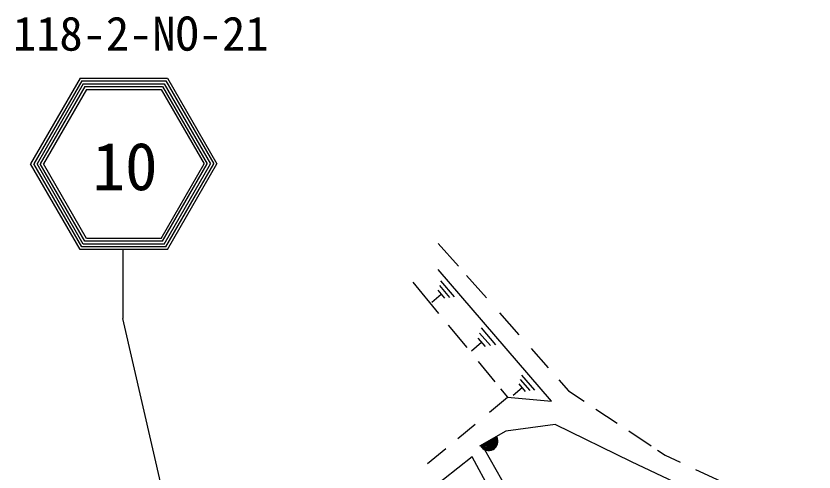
# Model space of a CAD drawing. Units: millimetres, scale not verified. Extents: x 40000 to 680000, y 20000 to 380000.
# Drawn here: x 202935 to 245765, y 291329 to 315807 of the extents above; entities that cross this region are included whole.
import ezdxf
from ezdxf.enums import TextEntityAlignment as Align

# ---------------------------------------------------------------- set-up
doc = ezdxf.new("R2010")
doc.units = ezdxf.units.MM
doc.header["$LTSCALE"] = 1000
doc.layers.add('M-BGD', color=7, linetype='Continuous', lineweight=25)
doc.layers.add('M-STR-STRC', color=7, linetype='Continuous', lineweight=25)
doc.styles.add('ＭＳ ゴシック', font='')
doc.styles.get('ＭＳ ゴシック').set_extended_font_data('MS Gothic')

msp = doc.modelspace()

# ---------------------------------------------------------------- linework, layer by layer
at = {"layer": 'M-BGD'}
for p, q in [((225602, 303600), (226679, 302381)), ((231667, 295125), (225602, 302194)), ((225726, 301590), (226456, 300740)), ((227121, 301881), (228179, 300683)), ((224236, 301511), (225610, 299846)), ((225656, 301340), (226196, 300700)), ((225246, 300440), (225756, 300880)), ((225576, 301090), (225936, 300660)), ((228892, 299875), (229929, 298701)), ((226136, 299208), (227127, 298006)), ((227896, 299060), (228676, 298160)), ((227816, 298790), (228396, 298120)), ((227376, 297830), (227926, 298300)), ((227726, 298520), (228116, 298070)), ((230579, 297965), (231501, 296921)), ((227739, 297264), (228637, 296175)), ((230066, 296530), (230756, 295730)), ((229926, 296060), (230266, 295660)), ((229996, 296300), (230516, 295700)), ((232065, 296283), (232591, 295687)), ((228945, 295801), (229318, 295350)), ((229616, 295450), (230096, 295860)), ((232591, 295687), (233435, 295125)), ((228351, 294548), (229318, 295350)), ((229318, 295350), (231667, 295125)), ((234056, 294711), (235202, 293946)), ((226645, 293134), (227575, 293905)), ((231868, 293880), (229217, 293518)), ((235965, 291872), (231868, 293880)), ((229217, 293518), (227811, 292715)), ((235823, 293533), (237028, 292729)), ((225026, 291791), (225999, 292598)), ((228075, 292536), (229297, 290386)), ((227410, 292153), (221465, 287456)), ((228414, 290305), (227410, 292153)), ((237371, 292501), (237772, 292233)), ((237772, 292233), (238587, 291855)), ((245765, 287293), (235965, 291872)), ((239407, 291474), (241232, 290625))]:
    msp.add_line(p, q, dxfattribs=at)
for radius in [500, 500, 450, 400, 350, 300, 250, 200, 150, 100, 50]:
    msp.add_arc((228305, 292980), radius, 208.0725, 28.0725, dxfattribs=at)
at = {"layer": 'M-STR-STRC'}
for p, q in [((206375, 312467), (203720, 307867)), ((206462, 312317), (203893, 307867)), ((206375, 312467), (211068, 312467)), ((206462, 312317), (210982, 312317)), ((210982, 312317), (213551, 307867)), ((211068, 312467), (213724, 307867)), ((206549, 312167), (204066, 307867)), ((206635, 312017), (204239, 307867)), ((206722, 311867), (204412, 307867)), ((206549, 312167), (210895, 312167)), ((206635, 312017), (210808, 312017)), ((206722, 311867), (210722, 311867)), ((210722, 311867), (213031, 307867)), ((210808, 312017), (213204, 307867)), ((210895, 312167), (213378, 307867)), ((206375, 303267), (203720, 307867)), ((206462, 303417), (203893, 307867)), ((206549, 303567), (204066, 307867)), ((206635, 303717), (204239, 307867)), ((206722, 303867), (204412, 307867)), ((210722, 303867), (213031, 307867)), ((210808, 303717), (213204, 307867)), ((210895, 303567), (213378, 307867)), ((210982, 303417), (213551, 307867)), ((211068, 303267), (213724, 307867)), ((210808, 303717), (206635, 303717)), ((210722, 303867), (206722, 303867)), ((211068, 303267), (206375, 303267)), ((210982, 303417), (206462, 303417)), ((210895, 303567), (206549, 303567)), ((208673, 303267), (208673, 299567)), ((216681, 264682), (208673, 299567))]:
    msp.add_line(p, q, dxfattribs=at)

# ---------------------------------------------------------------- texts
at = {"layer": 'M-STR-STRC', "style": 'ＭＳ ゴシック'}
for s, height, p in [('118-2-NO-21', 1833, (202773, 313394)), ('10', 2566, (207043, 305685))]:
    msp.add_text(s, height=height, dxfattribs=at).set_placement(p, align=Align.BOTTOM_LEFT)

doc.saveas('drawing.dxf')
